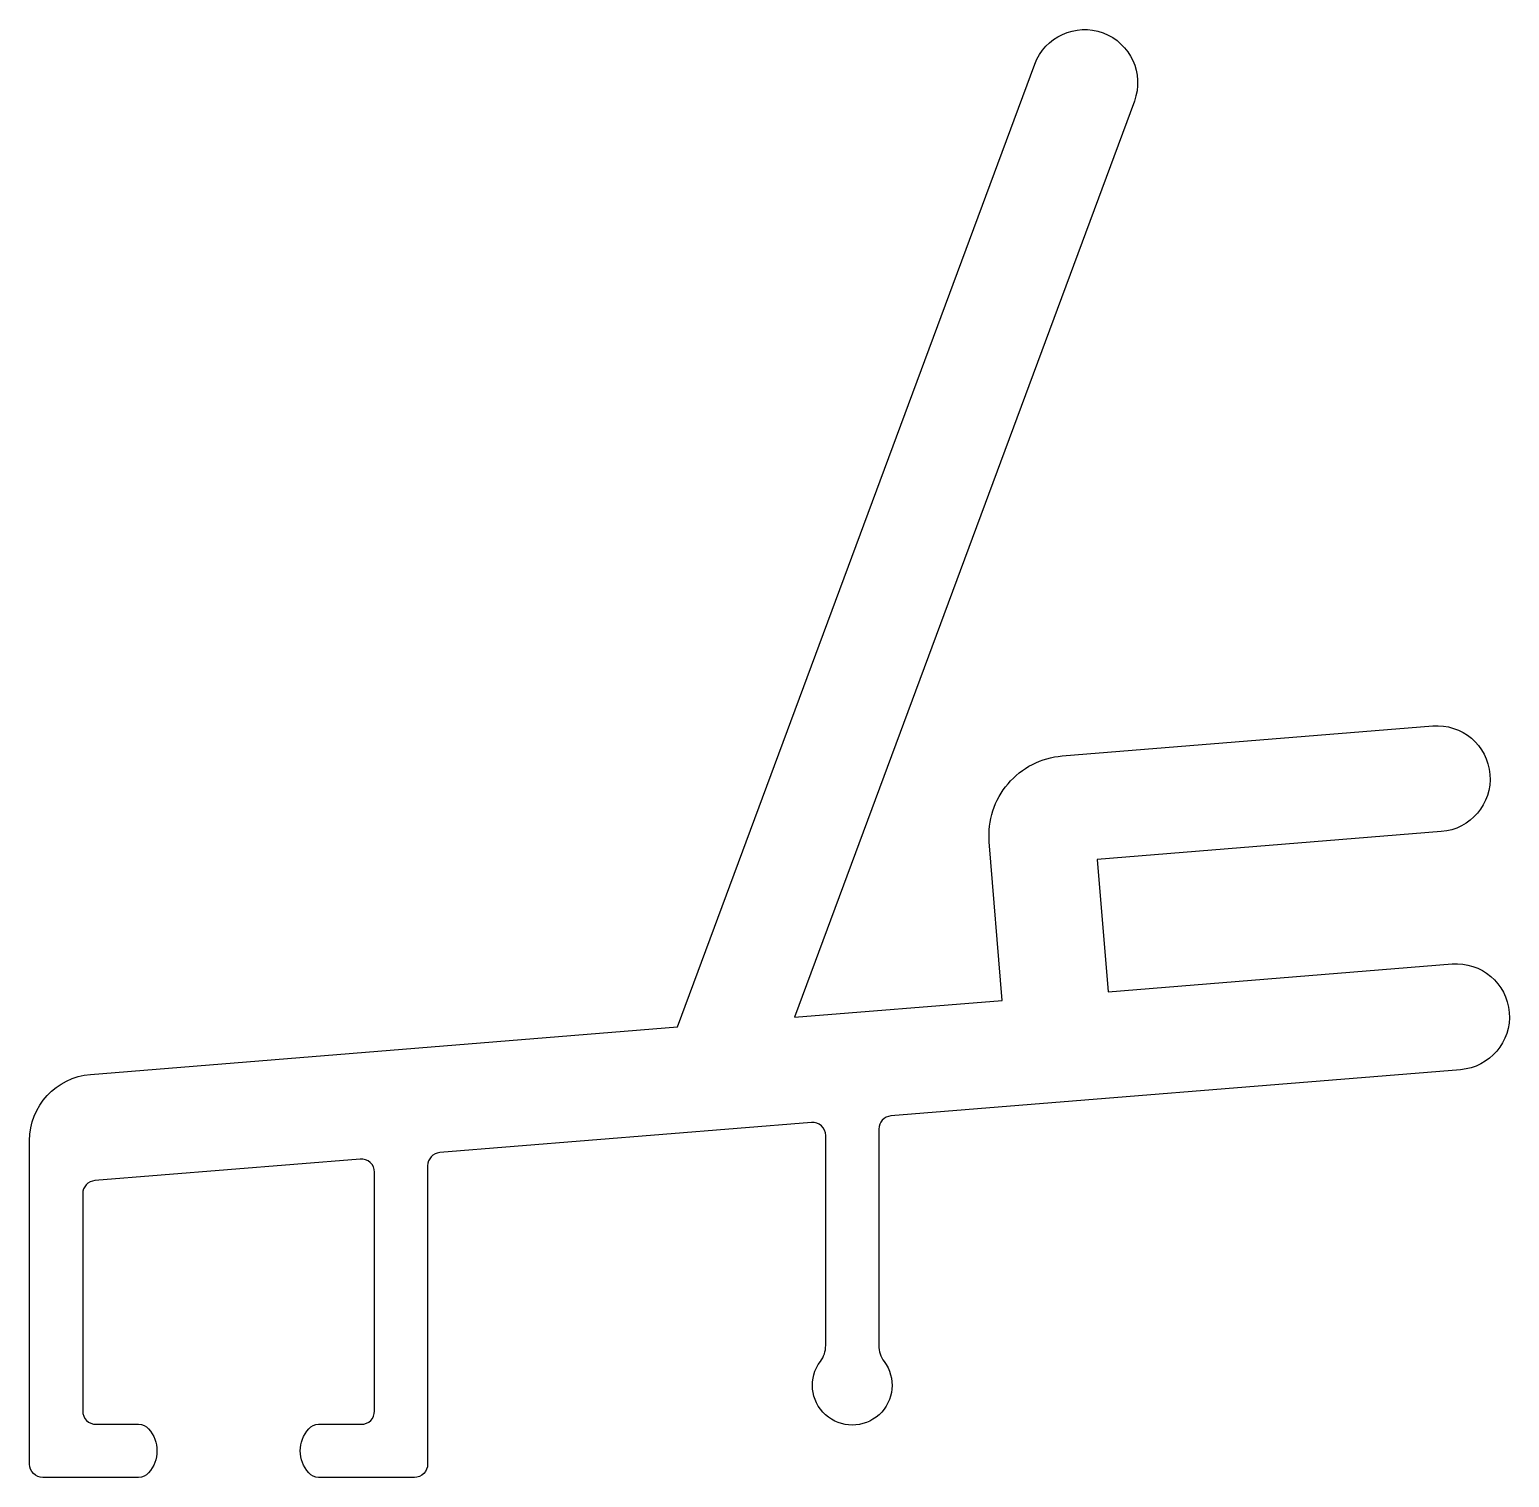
# Model space of a CAD drawing. Extents: x 944.6 to 1000.4, y -24 to 30.6.
import ezdxf

# ---------------------------------------------------------------- set-up
doc = ezdxf.new("R2010")
doc.units = 0
doc.header["$LTSCALE"] = 15
doc.layers.get('0').update_dxf_attribs({"linetype": 'CONTINUOUS'})

msp = doc.modelspace()

# ---------------------------------------------------------------- linework, layer by layer
at = {"ltscale": 0.05}
msp.add_lwpolyline([(998.566, -8.625), (977.099, -10.367, 0.390686), (976.64, -10.866), (976.64, -19.019, 0.162278), (976.84, -19.619, -2), (974.44, -19.619, 0.162278), (974.64, -19.019), (974.64, -11.109, 0.438144), (974.099, -10.611), (960.099, -11.747, 0.390686), (959.64, -12.246), (959.64, -23.489, -0.414214), (959.14, -23.989), (955.531, -23.989, -0.213422), (955.158, -23.823, -0.381946), (955.158, -22.156, -0.213487), (955.531, -21.989), (957.14, -21.989, 0.414214), (957.64, -21.489), (957.64, -12.489, 0.438223), (957.099, -11.991), (947.099, -12.803, 0.390689), (946.64, -13.301), (946.64, -21.489, 0.414214), (947.14, -21.989), (948.749, -21.989, -0.213422), (949.122, -22.156, -0.381929), (949.122, -23.823, -0.213499), (948.749, -23.989), (945.14, -23.989, -0.414214), (944.64, -23.489), (944.64, -11.295, -0.39067), (946.938, -8.803), (969.06, -7.007), (982.521, 29.268, -0.999972), (986.271, 27.877), (973.459, -6.65), (981.292, -6.014), (980.806, -0.034, -0.414228), (983.554, 3.199), (997.514, 4.333, -0.999984), (997.838, 0.346), (984.874, -0.706), (985.279, -5.69), (998.242, -4.638, -0.999981), (998.566, -8.625, -0.425442)], format="xyb", dxfattribs=at)

doc.saveas('drawing.dxf')
